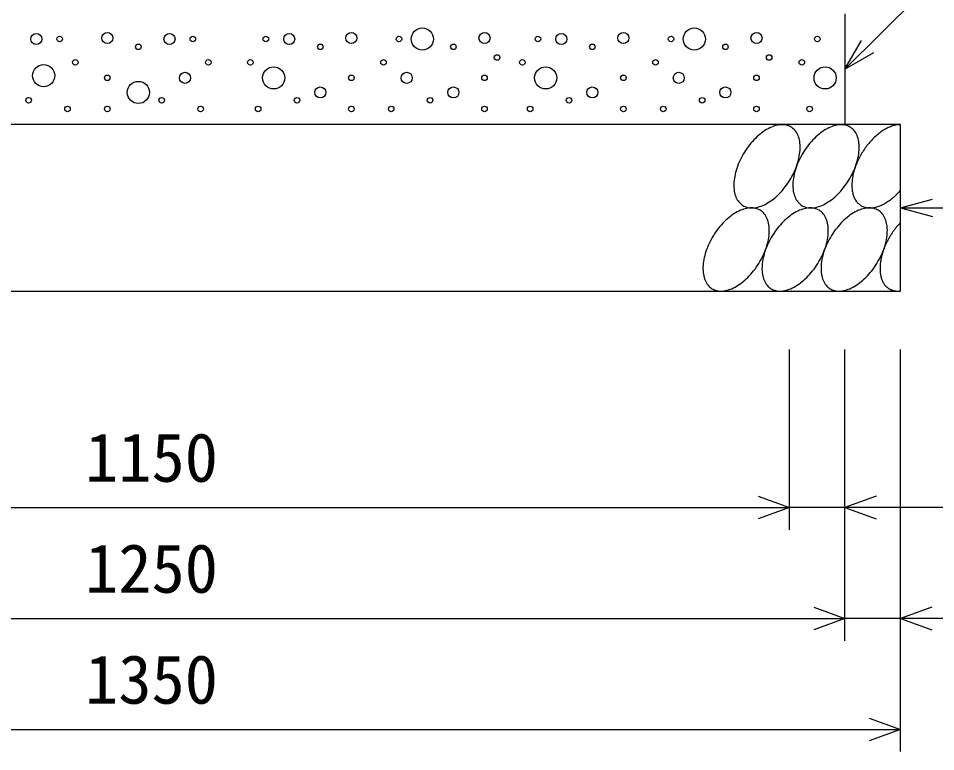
# Model space of a CAD drawing. Units: millimetres, scale not verified. Extents: x -16800 to 16800, y -5940 to 5940.
# Drawn here: x 11930 to 12757, y 2121 to 2781 of the extents above; entities that cross this region are included whole.
import ezdxf
from ezdxf.enums import TextEntityAlignment as Align

# ---------------------------------------------------------------- set-up
doc = ezdxf.new("R2010")
doc.units = ezdxf.units.MM
doc.header["$LTSCALE"] = 20
for name, color, linetype, lineweight in [('0-0_DIM', 7, 'Continuous', 25), ('0-2_HATCH', 6, 'Continuous', 25), ('0-5_OUTLINE', 3, 'Continuous', 25)]:
    doc.layers.add(name, color=color, linetype=linetype, lineweight=lineweight)
doc.styles.add('ＭＳ ゴシック', font='')
doc.styles.get('ＭＳ ゴシック').set_extended_font_data('MS Gothic')

msp = doc.modelspace()

# ---------------------------------------------------------------- linework, layer by layer
at = {"layer": '0-0_DIM'}
for p, q in [((12838.65, 2899.3), (12675, 2735.65)), ((12675, 2735.65), (12690, 2761.63)), ((12675, 2735.65), (12700.98, 2750.65)), ((12725, 2610.65), (12753.98, 2618.41)), ((12725, 2610.65), (13158.31, 2610.65)), ((12725, 2610.65), (12753.98, 2602.88)), ((12625, 2320.63), (12625, 2482.98)), ((12675, 2220.63), (12675, 2482.98)), ((12725, 2120.63), (12725, 2482.98)), ((11475, 2340.63), (12625, 2340.63)), ((12845, 2340.63), (12625, 2340.63)), ((11425, 2240.63), (12675, 2240.63)), ((12895, 2240.63), (12675, 2240.63)), ((11375, 2140.63), (12725, 2140.63))]:
    msp.add_line(p, q, dxfattribs=at)
for points in [[(12596.81, 2350.89), (12625, 2340.63), (12596.81, 2330.37)], [(12703.19, 2350.89), (12675, 2340.63), (12703.19, 2330.37)], [(12646.81, 2250.89), (12675, 2240.63), (12646.81, 2230.37)], [(12753.19, 2250.89), (12725, 2240.63), (12753.19, 2230.37)], [(12696.81, 2150.89), (12725, 2140.63), (12696.81, 2130.37)]]:
    msp.add_lwpolyline(points, dxfattribs=at)
at = {"layer": '0-2_HATCH'}
for points in [[(12626.5, 2683.39), (12625.5, 2683.99), (12624.4, 2684.49), (12623.3, 2684.89), (12622.1, 2685.19), (12620.9, 2685.49), (12619.7, 2685.59), (12618.4, 2685.59), (12617.1, 2685.59), (12615.7, 2685.49), (12614.3, 2685.19), (12612.9, 2684.89), (12611.5, 2684.49), (12610.1, 2683.99), (12608.6, 2683.39), (12607.2, 2682.79), (12605.7, 2681.99), (12604.2, 2681.19), (12602.8, 2680.29), (12601.3, 2679.29), (12599.8, 2678.29), (12598.4, 2677.09), (12597, 2675.89), (12595.6, 2674.69), (12594.2, 2673.29), (12592.8, 2671.89), (12591.5, 2670.49), (12590.2, 2668.99), (12588.9, 2667.39), (12587.7, 2665.79), (12586.5, 2664.19), (12585.4, 2662.49), (12584.3, 2660.79), (12583.2, 2658.99), (12582.2, 2657.19), (12581.3, 2655.49), (12580.4, 2653.59), (12579.6, 2651.79), (12578.8, 2649.99), (12578.1, 2648.09)], [(12633.9, 2671.89), (12633.6, 2673.29), (12633.2, 2674.69), (12632.7, 2675.89), (12632.2, 2677.09), (12631.5, 2678.29), (12630.9, 2679.29), (12630.1, 2680.29), (12629.3, 2681.19), (12628.4, 2681.99), (12627.5, 2682.79), (12626.5, 2683.39)], [(12679.7, 2683.39), (12678.7, 2683.99), (12677.6, 2684.49), (12676.5, 2684.89), (12675.3, 2685.19), (12674.1, 2685.49), (12672.9, 2685.59), (12671.6, 2685.59), (12670.3, 2685.59), (12668.9, 2685.49), (12667.5, 2685.19), (12666.1, 2684.89), (12664.7, 2684.49), (12663.3, 2683.99), (12661.8, 2683.39), (12660.4, 2682.79), (12658.9, 2681.99), (12657.4, 2681.19), (12656, 2680.29), (12654.5, 2679.29), (12653, 2678.29), (12651.6, 2677.09), (12650.2, 2675.89), (12648.8, 2674.69), (12647.4, 2673.29), (12646, 2671.89), (12644.7, 2670.49), (12643.4, 2668.99), (12642.1, 2667.39), (12640.9, 2665.79), (12639.7, 2664.19), (12638.6, 2662.49), (12637.5, 2660.79), (12636.4, 2658.99), (12635.4, 2657.19), (12634.5, 2655.49), (12633.6, 2653.59), (12632.8, 2651.79), (12632, 2649.99), (12631.3, 2648.09)], [(12687.2, 2671.89), (12686.8, 2673.29), (12686.4, 2674.69), (12685.9, 2675.89), (12685.4, 2677.09), (12684.7, 2678.29), (12684.1, 2679.29), (12683.3, 2680.29), (12682.5, 2681.19), (12681.6, 2681.99), (12680.7, 2682.79), (12679.7, 2683.39)], [(12725, 2685.59), (12724.1, 2685.59), (12723.3, 2685.59), (12722.4, 2685.49), (12721.5, 2685.39), (12720.6, 2685.19), (12719.7, 2684.99), (12718.8, 2684.79), (12717.8, 2684.49), (12716.9, 2684.19), (12715.9, 2683.79), (12715, 2683.39), (12714, 2682.99), (12713.1, 2682.49), (12712.1, 2681.99), (12711.2, 2681.49), (12710.2, 2680.89), (12709.2, 2680.39), (12708.3, 2679.69), (12707.3, 2679.09), (12706.4, 2678.39), (12705.4, 2677.59), (12704.5, 2676.89), (12703.6, 2676.09), (12702.7, 2675.29), (12701.7, 2674.39), (12700.8, 2673.59), (12699.9, 2672.69), (12699.1, 2671.69), (12698.2, 2670.79), (12697.3, 2669.79), (12696.5, 2668.79), (12695.7, 2667.79), (12694.8, 2666.79), (12694, 2665.69), (12693.3, 2664.69), (12692.5, 2663.59), (12691.8, 2662.49), (12691, 2661.29), (12690.3, 2660.19)], [(12600.8, 2612.79), (12602.3, 2613.49), (12603.8, 2614.19), (12605.2, 2615.09), (12606.7, 2615.99), (12608.2, 2616.99), (12609.6, 2617.99), (12611, 2619.09), (12612.5, 2620.29), (12613.9, 2621.59), (12615.3, 2622.99), (12616.6, 2624.29), (12618, 2625.79), (12619.3, 2627.29), (12620.5, 2628.89), (12621.8, 2630.49), (12622.9, 2632.09), (12624.1, 2633.79), (12625.2, 2635.49), (12626.2, 2637.19), (12627.2, 2638.99), (12628.2, 2640.79), (12629, 2642.59), (12629.9, 2644.49), (12630.6, 2646.29), (12631.3, 2648.09), (12632, 2649.99), (12632.5, 2651.79), (12633, 2653.59), (12633.5, 2655.39), (12633.8, 2657.19), (12634.1, 2658.99), (12634.4, 2660.79), (12634.5, 2662.49), (12634.6, 2664.19), (12634.6, 2665.79), (12634.6, 2667.39), (12634.4, 2668.99), (12634.2, 2670.49), (12633.9, 2671.89)], [(12654, 2612.79), (12655.5, 2613.49), (12657, 2614.19), (12658.4, 2615.09), (12659.9, 2615.99), (12661.4, 2616.99), (12662.8, 2617.99), (12664.3, 2619.09), (12665.7, 2620.29), (12667.1, 2621.59), (12668.5, 2622.99), (12669.8, 2624.29), (12671.2, 2625.79), (12672.5, 2627.29), (12673.7, 2628.89), (12675, 2630.49), (12676.1, 2632.09), (12677.3, 2633.79), (12678.4, 2635.49), (12679.4, 2637.19), (12680.4, 2638.99), (12681.4, 2640.79), (12682.2, 2642.59), (12683.1, 2644.49), (12683.8, 2646.29), (12684.5, 2648.09), (12685.2, 2649.99), (12685.7, 2651.79), (12686.3, 2653.59), (12686.7, 2655.39), (12687.1, 2657.19), (12687.4, 2658.99), (12687.6, 2660.79), (12687.7, 2662.49), (12687.8, 2664.19), (12687.8, 2665.79), (12687.8, 2667.39), (12687.6, 2668.99), (12687.4, 2670.49), (12687.2, 2671.89)], [(12690.3, 2660.19), (12689.7, 2659.09), (12689, 2657.89), (12688.4, 2656.69), (12687.8, 2655.59), (12687.2, 2654.39), (12686.6, 2653.19), (12686.1, 2651.99), (12685.6, 2650.79), (12685.1, 2649.59), (12684.6, 2648.39), (12684.2, 2647.19), (12683.8, 2645.99), (12683.4, 2644.79), (12683.1, 2643.59), (12682.8, 2642.39), (12682.5, 2641.19), (12682.2, 2639.99), (12682, 2638.89), (12681.8, 2637.69), (12681.6, 2636.59), (12681.5, 2635.39), (12681.4, 2634.29), (12681.3, 2633.19), (12681.3, 2632.09), (12681.2, 2630.99), (12681.3, 2629.99), (12681.3, 2628.89), (12681.4, 2627.89), (12681.5, 2626.89), (12681.6, 2625.89), (12681.8, 2624.99), (12682, 2623.99), (12682.2, 2623.09), (12682.5, 2622.19), (12682.8, 2621.39), (12683.1, 2620.49), (12683.4, 2619.69), (12683.8, 2618.99), (12684.2, 2618.19)], [(12578.1, 2648.09), (12577.5, 2646.29), (12576.9, 2644.49), (12576.4, 2642.59), (12576, 2640.79), (12575.6, 2638.99), (12575.3, 2637.29), (12575.1, 2635.49), (12574.9, 2633.79), (12574.8, 2632.09), (12574.8, 2630.49), (12574.9, 2628.89), (12575, 2627.29), (12575.2, 2625.79), (12575.5, 2624.29), (12575.8, 2622.99), (12576.3, 2621.59), (12576.7, 2620.39), (12577.3, 2619.09), (12577.9, 2617.99), (12578.6, 2616.99), (12579.3, 2615.99), (12580.1, 2615.09), (12581, 2614.19), (12581.9, 2613.49), (12582.9, 2612.79), (12583.9, 2612.29), (12585, 2611.79), (12586.1, 2611.39), (12587.3, 2610.99), (12588.5, 2610.79), (12589.8, 2610.69), (12591.1, 2610.59), (12592.4, 2610.69), (12593.7, 2610.79), (12595.1, 2610.99), (12596.5, 2611.39), (12597.9, 2611.79), (12599.4, 2612.29), (12600.8, 2612.79)], [(12631.3, 2648.09), (12630.7, 2646.29), (12630.1, 2644.49), (12629.6, 2642.59), (12629.2, 2640.79), (12628.8, 2638.99), (12628.5, 2637.29), (12628.3, 2635.49), (12628.1, 2633.79), (12628, 2632.09), (12628, 2630.49), (12628.1, 2628.89), (12628.2, 2627.29), (12628.4, 2625.79), (12628.7, 2624.29), (12629.1, 2622.99), (12629.5, 2621.59), (12630, 2620.39), (12630.5, 2619.09), (12631.1, 2617.99), (12631.8, 2616.99), (12632.5, 2615.99), (12633.4, 2615.09), (12634.2, 2614.19), (12635.1, 2613.49), (12636.1, 2612.79), (12637.1, 2612.29), (12638.2, 2611.79), (12639.4, 2611.39), (12640.5, 2610.99), (12641.7, 2610.79), (12643, 2610.69), (12644.3, 2610.59), (12645.6, 2610.69), (12647, 2610.79), (12648.3, 2610.99), (12649.7, 2611.39), (12651.2, 2611.79), (12652.6, 2612.29), (12654, 2612.79)], [(12715, 2617.29), (12715.9, 2617.89), (12716.9, 2618.69), (12717.8, 2619.39), (12718.8, 2620.19), (12719.7, 2620.99), (12720.6, 2621.89), (12721.5, 2622.79), (12722.4, 2623.69), (12723.3, 2624.59), (12724.1, 2625.49), (12725, 2626.49)], [(12684.2, 2618.19), (12684.6, 2617.49), (12685.1, 2616.79), (12685.6, 2616.19), (12686.1, 2615.59), (12686.6, 2614.99), (12687.2, 2614.49), (12687.8, 2613.89), (12688.4, 2613.49), (12689, 2612.99), (12689.7, 2612.59), (12690.3, 2612.29), (12691, 2611.89), (12691.8, 2611.59), (12692.5, 2611.39), (12693.3, 2611.19), (12694, 2610.99), (12694.8, 2610.79), (12695.7, 2610.69), (12696.5, 2610.69), (12697.3, 2610.59), (12698.2, 2610.59), (12699.1, 2610.69), (12699.9, 2610.79), (12700.8, 2610.89), (12701.7, 2611.09), (12702.7, 2611.29), (12703.6, 2611.49), (12704.5, 2611.79), (12705.4, 2612.09), (12706.4, 2612.49), (12707.3, 2612.89), (12708.3, 2613.29), (12709.2, 2613.79), (12710.2, 2614.29), (12711.2, 2614.79), (12712.1, 2615.39), (12713.1, 2615.99), (12714, 2616.59), (12715, 2617.29)], [(12598.7, 2608.49), (12597.6, 2608.99), (12596.5, 2609.49), (12595.4, 2609.89), (12594.2, 2610.19), (12593, 2610.49), (12591.8, 2610.59), (12590.5, 2610.59), (12589.2, 2610.59), (12587.8, 2610.49), (12586.4, 2610.19), (12585, 2609.89), (12583.6, 2609.49), (12582.2, 2608.99), (12580.7, 2608.49), (12579.3, 2607.79), (12577.8, 2606.99), (12576.3, 2606.19), (12574.9, 2605.29), (12573.4, 2604.29), (12572, 2603.29), (12570.5, 2602.09), (12569.1, 2600.89), (12567.7, 2599.69), (12566.3, 2598.29), (12564.9, 2596.89), (12563.6, 2595.49), (12562.3, 2593.99), (12561, 2592.39), (12559.8, 2590.79), (12558.6, 2589.19), (12557.5, 2587.49), (12556.4, 2585.79), (12555.3, 2583.99), (12554.3, 2582.29), (12553.4, 2580.49), (12552.5, 2578.59), (12551.7, 2576.79), (12550.9, 2574.99), (12550.2, 2573.09)], [(12606.1, 2596.89), (12605.7, 2598.29), (12605.3, 2599.69), (12604.8, 2600.89), (12604.3, 2602.09), (12603.6, 2603.29), (12603, 2604.29), (12602.2, 2605.29), (12601.4, 2606.19), (12600.5, 2606.99), (12599.6, 2607.79), (12598.7, 2608.49)], [(12651.9, 2608.49), (12650.8, 2608.99), (12649.7, 2609.49), (12648.6, 2609.89), (12647.5, 2610.19), (12646.2, 2610.49), (12645, 2610.59), (12643.7, 2610.59), (12642.4, 2610.59), (12641, 2610.49), (12639.6, 2610.19), (12638.2, 2609.89), (12636.8, 2609.49), (12635.4, 2608.99), (12633.9, 2608.49), (12632.5, 2607.79), (12631, 2606.99), (12629.5, 2606.19), (12628.1, 2605.29), (12626.6, 2604.29), (12625.2, 2603.29), (12623.7, 2602.09), (12622.3, 2600.89), (12620.9, 2599.69), (12619.5, 2598.29), (12618.1, 2596.89), (12616.8, 2595.49), (12615.5, 2593.99), (12614.2, 2592.39), (12613, 2590.79), (12611.8, 2589.19), (12610.7, 2587.49), (12609.6, 2585.79), (12608.5, 2583.99), (12607.6, 2582.29), (12606.6, 2580.49), (12605.7, 2578.59), (12604.9, 2576.79), (12604.1, 2574.99), (12603.4, 2573.09)], [(12659.3, 2596.89), (12658.9, 2598.29), (12658.5, 2599.69), (12658, 2600.89), (12657.5, 2602.09), (12656.9, 2603.29), (12656.2, 2604.29), (12655.4, 2605.29), (12654.6, 2606.19), (12653.8, 2606.99), (12652.8, 2607.79), (12651.9, 2608.49)], [(12705.1, 2608.49), (12704, 2608.99), (12703, 2609.49), (12701.8, 2609.89), (12700.7, 2610.19), (12699.4, 2610.49), (12698.2, 2610.59), (12696.9, 2610.59), (12695.6, 2610.59), (12694.2, 2610.49), (12692.9, 2610.19), (12691.5, 2609.89), (12690, 2609.49), (12688.6, 2608.99), (12687.1, 2608.49), (12685.7, 2607.79), (12684.2, 2606.99), (12682.8, 2606.19), (12681.3, 2605.29), (12679.8, 2604.29), (12678.4, 2603.29), (12676.9, 2602.09), (12675.5, 2600.89), (12674.1, 2599.69), (12672.7, 2598.29), (12671.3, 2596.89), (12670, 2595.49), (12668.7, 2593.99), (12667.5, 2592.39), (12666.2, 2590.79), (12665, 2589.19), (12663.9, 2587.49), (12662.8, 2585.79), (12661.8, 2583.99), (12660.8, 2582.29), (12659.8, 2580.49), (12658.9, 2578.59), (12658.1, 2576.79), (12657.4, 2574.99), (12656.6, 2573.09)], [(12712.5, 2596.89), (12712.1, 2598.29), (12711.7, 2599.69), (12711.2, 2600.89), (12710.7, 2602.09), (12710.1, 2603.29), (12709.4, 2604.29), (12708.6, 2605.29), (12707.8, 2606.19), (12707, 2606.99), (12706, 2607.79), (12705.1, 2608.49)], [(12572.9, 2537.79), (12574.4, 2538.49), (12575.9, 2539.19), (12577.3, 2540.09), (12578.8, 2540.99), (12580.3, 2541.99), (12581.7, 2542.99), (12583.2, 2544.19), (12584.6, 2545.39), (12586, 2546.59), (12587.4, 2547.99), (12588.7, 2549.39), (12590.1, 2550.79), (12591.4, 2552.29), (12592.6, 2553.89), (12593.9, 2555.49), (12595, 2557.09), (12596.2, 2558.79), (12597.3, 2560.49), (12598.3, 2562.29), (12599.3, 2563.99), (12600.3, 2565.79), (12601.1, 2567.59), (12602, 2569.49), (12602.7, 2571.29), (12603.4, 2573.09), (12604.1, 2574.99), (12604.6, 2576.79), (12605.2, 2578.59), (12605.6, 2580.49), (12606, 2582.29), (12606.3, 2583.99), (12606.5, 2585.79), (12606.6, 2587.49), (12606.7, 2589.19), (12606.7, 2590.79), (12606.7, 2592.39), (12606.5, 2593.99), (12606.3, 2595.49), (12606.1, 2596.89)], [(12626.2, 2537.79), (12627.6, 2538.49), (12629.1, 2539.19), (12630.5, 2540.09), (12632, 2540.99), (12633.5, 2541.99), (12634.9, 2542.99), (12636.4, 2544.19), (12637.8, 2545.39), (12639.2, 2546.59), (12640.6, 2547.99), (12641.9, 2549.39), (12643.3, 2550.79), (12644.6, 2552.29), (12645.8, 2553.89), (12647.1, 2555.49), (12648.3, 2557.09), (12649.4, 2558.79), (12650.5, 2560.49), (12651.5, 2562.29), (12652.5, 2563.99), (12653.5, 2565.79), (12654.4, 2567.59), (12655.2, 2569.49), (12655.9, 2571.29), (12656.6, 2573.09), (12657.3, 2574.99), (12657.9, 2576.79), (12658.4, 2578.59), (12658.8, 2580.49), (12659.2, 2582.29), (12659.5, 2583.99), (12659.7, 2585.79), (12659.8, 2587.49), (12659.9, 2589.19), (12659.9, 2590.79), (12659.9, 2592.39), (12659.7, 2593.99), (12659.5, 2595.49), (12659.3, 2596.89)], [(12679.4, 2537.79), (12680.8, 2538.49), (12682.3, 2539.19), (12683.8, 2540.09), (12685.2, 2540.99), (12686.7, 2541.99), (12688.1, 2542.99), (12689.6, 2544.19), (12691, 2545.39), (12692.4, 2546.59), (12693.8, 2547.99), (12695.2, 2549.39), (12696.5, 2550.79), (12697.8, 2552.29), (12699.1, 2553.89), (12700.3, 2555.49), (12701.5, 2557.09), (12702.6, 2558.79), (12703.7, 2560.49), (12704.7, 2562.29), (12705.7, 2563.99), (12706.7, 2565.79), (12707.6, 2567.59), (12708.4, 2569.49), (12709.2, 2571.29), (12709.9, 2573.09), (12710.5, 2574.99), (12711.1, 2576.79), (12711.6, 2578.59), (12712, 2580.49), (12712.4, 2582.29), (12712.7, 2583.99), (12712.9, 2585.79), (12713.1, 2587.49), (12713.1, 2589.19), (12713.2, 2590.79), (12713.1, 2592.39), (12713, 2593.99), (12712.8, 2595.49), (12712.5, 2596.89)], [(12725, 2597.39), (12724.5, 2596.89), (12724, 2596.29), (12723.5, 2595.79), (12723, 2595.19), (12722.5, 2594.69), (12722, 2594.09), (12721.5, 2593.49), (12721.1, 2592.89), (12720.6, 2592.39), (12720.1, 2591.79), (12719.7, 2591.19), (12719.2, 2590.49), (12718.8, 2589.89), (12718.3, 2589.29), (12717.9, 2588.69), (12717.5, 2588.09), (12717.1, 2587.39), (12716.6, 2586.79), (12716.2, 2586.09), (12715.8, 2585.49), (12715.4, 2584.79), (12715.1, 2584.19), (12714.7, 2583.49), (12714.3, 2582.89), (12713.9, 2582.19), (12713.6, 2581.49), (12713.2, 2580.79), (12712.9, 2580.19), (12712.5, 2579.49), (12712.2, 2578.79), (12711.9, 2578.09), (12711.6, 2577.39), (12711.3, 2576.79), (12711, 2576.09), (12710.7, 2575.39), (12710.4, 2574.69), (12710.2, 2573.99), (12709.9, 2573.29), (12709.7, 2572.59)], [(12550.2, 2573.09), (12549.6, 2571.29), (12549, 2569.49), (12548.5, 2567.59), (12548.1, 2565.79), (12547.7, 2563.99), (12547.4, 2562.29), (12547.2, 2560.49), (12547, 2558.79), (12546.9, 2557.09), (12546.9, 2555.49), (12547, 2553.89), (12547.1, 2552.29), (12547.3, 2550.79), (12547.6, 2549.39), (12548, 2547.99), (12548.4, 2546.59), (12548.9, 2545.39), (12549.4, 2544.19), (12550, 2542.99), (12550.7, 2541.99), (12551.5, 2540.99), (12552.3, 2540.09), (12553.1, 2539.19), (12554, 2538.49), (12555, 2537.79), (12556.1, 2537.29), (12557.1, 2536.79), (12558.3, 2536.39), (12559.4, 2536.09), (12560.6, 2535.79), (12561.9, 2535.69), (12563.2, 2535.59), (12564.5, 2535.69), (12565.9, 2535.79), (12567.2, 2536.09), (12568.6, 2536.39), (12570.1, 2536.79), (12571.5, 2537.29), (12572.9, 2537.79)], [(12603.4, 2573.09), (12602.8, 2571.29), (12602.2, 2569.49), (12601.7, 2567.59), (12601.3, 2565.79), (12600.9, 2563.99), (12600.6, 2562.29), (12600.4, 2560.49), (12600.2, 2558.79), (12600.2, 2557.09), (12600.1, 2555.49), (12600.2, 2553.89), (12600.3, 2552.29), (12600.5, 2550.79), (12600.8, 2549.39), (12601.2, 2547.99), (12601.6, 2546.59), (12602.1, 2545.39), (12602.6, 2544.19), (12603.2, 2542.99), (12603.9, 2541.99), (12604.7, 2540.99), (12605.5, 2540.09), (12606.3, 2539.19), (12607.3, 2538.49), (12608.2, 2537.79), (12609.3, 2537.29), (12610.3, 2536.79), (12611.5, 2536.39), (12612.6, 2536.09), (12613.9, 2535.79), (12615.1, 2535.69), (12616.4, 2535.59), (12617.7, 2535.69), (12619.1, 2535.79), (12620.4, 2536.09), (12621.8, 2536.39), (12623.3, 2536.79), (12624.7, 2537.29), (12626.2, 2537.79)], [(12656.6, 2573.09), (12656, 2571.29), (12655.4, 2569.49), (12654.9, 2567.59), (12654.5, 2565.79), (12654.1, 2563.99), (12653.8, 2562.29), (12653.6, 2560.49), (12653.5, 2558.79), (12653.4, 2557.09), (12653.4, 2555.49), (12653.4, 2553.89), (12653.5, 2552.29), (12653.8, 2550.79), (12654, 2549.39), (12654.4, 2547.99), (12654.8, 2546.59), (12655.3, 2545.39), (12655.8, 2544.19), (12656.4, 2542.99), (12657.1, 2541.99), (12657.9, 2540.99), (12658.7, 2540.09), (12659.5, 2539.19), (12660.5, 2538.49), (12661.4, 2537.79), (12662.5, 2537.29), (12663.5, 2536.79), (12664.7, 2536.39), (12665.8, 2536.09), (12667.1, 2535.79), (12668.3, 2535.69), (12669.6, 2535.59), (12670.9, 2535.69), (12672.3, 2535.79), (12673.7, 2536.09), (12675.1, 2536.39), (12676.5, 2536.79), (12677.9, 2537.29), (12679.4, 2537.79)], [(12709.7, 2572.59), (12709.4, 2571.89), (12709.2, 2571.19), (12709, 2570.49), (12708.8, 2569.89), (12708.6, 2569.19), (12708.4, 2568.49), (12708.2, 2567.79), (12708, 2567.09), (12707.8, 2566.39), (12707.7, 2565.79), (12707.5, 2565.09), (12707.4, 2564.39), (12707.3, 2563.69), (12707.2, 2563.09), (12707.1, 2562.39), (12707, 2561.79), (12706.9, 2561.09), (12706.8, 2560.49), (12706.7, 2559.79), (12706.7, 2559.19), (12706.6, 2558.49), (12706.6, 2557.89), (12706.6, 2557.29), (12706.6, 2556.59), (12706.6, 2555.99), (12706.6, 2555.39), (12706.6, 2554.79), (12706.6, 2554.19), (12706.6, 2553.59), (12706.7, 2552.99), (12706.7, 2552.49), (12706.8, 2551.89), (12706.9, 2551.29), (12707, 2550.79), (12707.1, 2550.19), (12707.2, 2549.69), (12707.3, 2549.09), (12707.4, 2548.59), (12707.5, 2548.09)], [(12707.5, 2548.09), (12707.7, 2547.59), (12707.8, 2547.09), (12708, 2546.59), (12708.2, 2546.09), (12708.4, 2545.59), (12708.6, 2545.19), (12708.8, 2544.69), (12709, 2544.29), (12709.2, 2543.79), (12709.4, 2543.39), (12709.7, 2542.99), (12709.9, 2542.59), (12710.2, 2542.19), (12710.4, 2541.79), (12710.7, 2541.39), (12711, 2541.09), (12711.3, 2540.69), (12711.6, 2540.39), (12711.9, 2540.09), (12712.2, 2539.69), (12712.5, 2539.39), (12712.9, 2539.09), (12713.2, 2538.79), (12713.6, 2538.59), (12713.9, 2538.29), (12714.3, 2538.09), (12714.7, 2537.79), (12715.1, 2537.59), (12715.4, 2537.39), (12715.8, 2537.19), (12716.2, 2536.99), (12716.6, 2536.79), (12717.1, 2536.69), (12717.5, 2536.49), (12717.9, 2536.39), (12718.3, 2536.19), (12718.8, 2536.09), (12719.2, 2535.99), (12719.7, 2535.89)], [(12719.7, 2535.89), (12720.1, 2535.79), (12720.6, 2535.79), (12721.1, 2535.69), (12721.5, 2535.69), (12722, 2535.69), (12722.5, 2535.59), (12723, 2535.59), (12723.5, 2535.69), (12724, 2535.69), (12724.5, 2535.69), (12725, 2535.79)]]:
    msp.add_lwpolyline(points, dxfattribs=at)
for centre, radius in [((12293.96, 2762.83), 10), ((12539.18, 2762.83), 10), ((11946.04, 2762.83), 5), ((11967.07, 2762.83), 2.5), ((12009.97, 2763.7), 5), ((12066.04, 2762.83), 5), ((12087.07, 2762.83), 2.5), ((12152.93, 2762.83), 2.5), ((12173.96, 2762.83), 5), ((12230.03, 2763.7), 5), ((12272.93, 2762.83), 2.5), ((12350.03, 2763.7), 5), ((12398.15, 2762.83), 2.5), ((12419.18, 2762.83), 5), ((12475.26, 2763.7), 5), ((12518.15, 2762.83), 2.5), ((12595.26, 2763.7), 5), ((12650.08, 2762.83), 2.5), ((12038.01, 2755.82), 2.5), ((12201.99, 2755.82), 2.5), ((12321.99, 2755.82), 2.5), ((12447.22, 2755.82), 2.5), ((12567.22, 2755.82), 2.5), ((12361.37, 2746.13), 2.5), ((12606.6, 2746.13), 2.5), ((11952.58, 2729.81), 10), ((11981.09, 2741.82), 2.5), ((12101.09, 2741.82), 2.5), ((12138.91, 2741.82), 2.5), ((12159.94, 2727.81), 10), ((12258.91, 2741.82), 2.5), ((12384.13, 2741.82), 2.5), ((12405.16, 2727.81), 10), ((12504.13, 2741.82), 2.5), ((12636.06, 2741.82), 2.5), ((12657.09, 2727.81), 10), ((12009.97, 2727.81), 2.5), ((12080.06, 2727.81), 5), ((12230.03, 2727.81), 2.5), ((12279.94, 2727.81), 5), ((12350.03, 2727.81), 2.5), ((12475.26, 2727.81), 2.5), ((12525.16, 2727.81), 5), ((12595.26, 2727.81), 2.5), ((12038.01, 2714.68), 10), ((12201.99, 2714.68), 5), ((12321.99, 2714.68), 5), ((12447.22, 2714.68), 5), ((12567.22, 2714.68), 5), ((11939.03, 2707.67), 2.5), ((12059.03, 2707.67), 2.5), ((12180.97, 2707.67), 2.5), ((12300.97, 2707.67), 2.5), ((12426.19, 2707.67), 2.5), ((12546.19, 2707.67), 2.5), ((11974.08, 2699.8), 2.5), ((12009.97, 2699.8), 2.5), ((12094.08, 2699.8), 2.5), ((12145.92, 2699.8), 2.5), ((12230.03, 2699.8), 2.5), ((12265.92, 2699.8), 2.5), ((12350.03, 2699.8), 2.5), ((12391.14, 2699.8), 2.5), ((12475.26, 2699.8), 2.5), ((12511.14, 2699.8), 2.5), ((12595.26, 2699.8), 2.5), ((12643.07, 2699.8), 2.5)]:
    msp.add_circle(centre, radius, dxfattribs=at)
at = {"layer": '0-5_OUTLINE'}
for p, q in [((12675, 2785.65), (12675, 2685.65)), ((12725, 2685.65), (11375, 2685.65))]:
    msp.add_line(p, q, dxfattribs=at)
msp.add_lwpolyline([(11375, 2535.65), (12725, 2535.65), (12725, 2685.65)], dxfattribs=at)

# ---------------------------------------------------------------- texts
at = {"layer": '0-0_DIM', "style": 'ＭＳ ゴシック'}
for s, p in [('1150', (11990, 2350.63)), ('1250', (11990, 2250.63)), ('1350', (11990, 2150.63))]:
    msp.add_text(s, height=43.99, dxfattribs=at).set_placement(p, align=Align.BOTTOM_LEFT)

doc.saveas('drawing.dxf')
